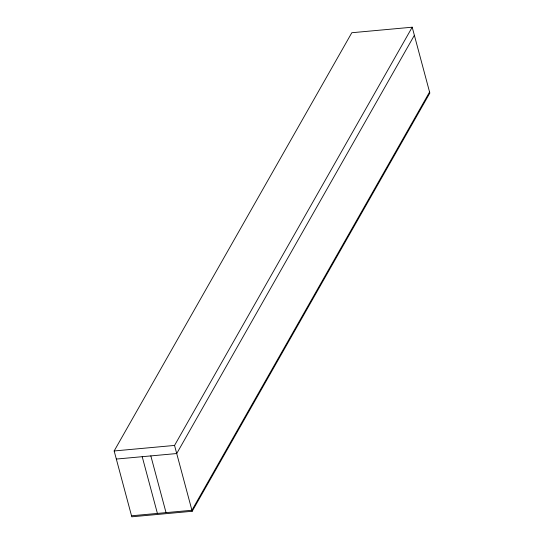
<?xml version="1.0" encoding="UTF-8"?>
<svg xmlns="http://www.w3.org/2000/svg" width="544" height="544" viewBox="0 0 544 544"><rect width="100%" height="100%" fill="white"/><g stroke="black" fill="none" stroke-linecap="round" stroke-linejoin="round"><path stroke-width="0.82" d="M114.158 450.962L351.812 32.728L412.202 27.2L429.842 93.038L192.188 511.272L131.798 516.8L114.158 450.962L174.542 445.434L412.202 27.2M414.372 35.306L176.718 453.54L116.328 459.061M429.57 92.024L191.916 510.265L131.526 515.787M174.542 445.434L192.188 511.272M150.838 455.906L166.036 512.632M142.208 456.695L157.406 513.42"/></g></svg>
